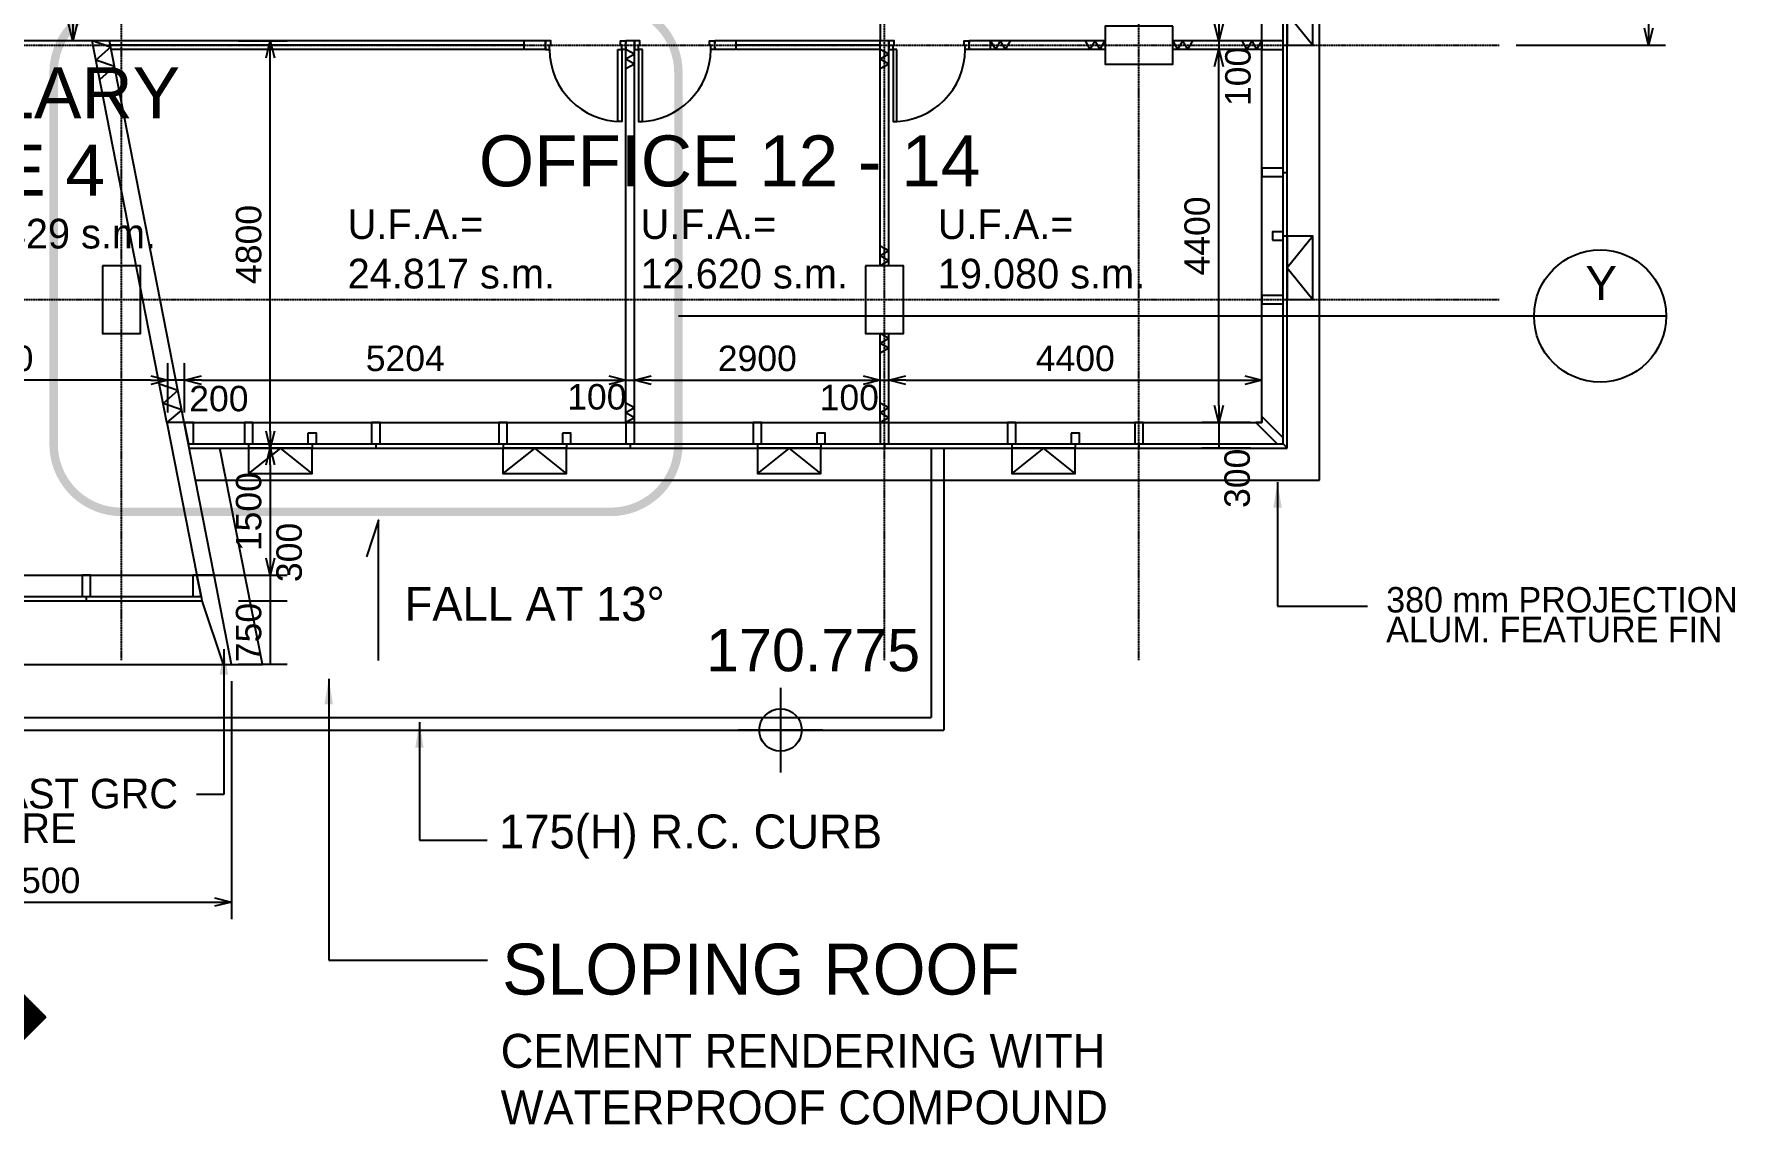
# Model space of a CAD drawing. Header units: millimetres. Extents: x 477 to 62893, y 268 to 55271.
# Drawn here: x 40738 to 60800, y 268 to 13271 of the extents above; entities that cross this region are included whole.
import ezdxf
from ezdxf.enums import TextEntityAlignment as Align

# ---------------------------------------------------------------- set-up
doc = ezdxf.new("R2010")
doc.units = ezdxf.units.MM
doc.linetypes.add('DASHDOT', pattern=[1, 0.5, -0.25, 0, -0.25])
doc.layers.get('0').update_dxf_attribs({"color": 8})
doc.layers.get('Defpoints').update_dxf_attribs({"color": 8})
for name, color, linetype in [('DLN020__', 8, 'DASHDOT'), ('DLN030', 8, 'Continuous'), ('DLN032__', 8, 'Continuous'), ('DLN040__', 8, 'Continuous'), ('DLN041_1', 8, 'Continuous'), ('DLN041__', 8, 'Continuous'), ('DLN052__', 8, 'Continuous'), ('DLN061__1', 8, 'Continuous'), ('DLN210__', 8, 'Continuous'), ('DLN220__', 8, 'Continuous'), ('DLN280__', 8, 'Continuous'), ('DLN314__', 8, 'Continuous'), ('DLN324__', 8, 'Continuous'), ('DLN325__', 8, 'Continuous'), ('LEVEL', 8, 'Continuous'), ('MARK', 8, 'Continuous')]:
    doc.layers.add(name, color=color, linetype=linetype)
doc.styles.add('ROMANS', font='swissl.ttf')
doc.styles.add('SWIS721LT450', font='swissl.ttf')
doc.styles.add('SWIS721LT750', font='swissl.ttf')
doc.dimstyles.new('INTDIM', dxfattribs={"dimscale": 200, "dimtxt": 2.25, "dimasz": 1.5, "dimexe": 1, "dimexo": 0, "dimgap": 1, "dimtad": 1, "dimdec": 0, "dimrnd": 1, "dimzin": 1, "dimdsep": 46, "dimtxsty": 'SWIS721LT450', "dimcen": 1, "dimclrd": 256, "dimclre": 256, "dimclrt": 256, "dimaunit": 1, "dimadec": 3, "dimazin": 0, "dimtfac": 1, "dimtdec": 0, "dimtix": 1, "dimtmove": 2, "dimatfit": 0, "dimfxl": 1, "dimtolj": 1, "dimtzin": 0, "dimarcsym": 0})

# ---------------------------------------------------------------- blocks, each defined once
blk = doc.blocks.new('*D419')
at = {"layer": 'Defpoints', "color": 0, "transparency": 16777216}
for p in [(42951, 6890), (42951, 6590), (43525, 6590)]:
    blk.add_point(p, dxfattribs=at)
at = {"layer": 'DLN030', "lineweight": -2, "transparency": 16777216}
for p, q in [((43151, 6890), (43725, 6890)), ((43525, 6890), (43525, 6590)), ((43151, 6590), (43725, 6590))]:
    blk.add_line(p, q, dxfattribs=at)
at = {"layer": 'DLN030', "transparency": 16777216, "insert": (43749, 7159), "char_height": 300, "attachment_point": 5, "rotation": 90, "style": 'SWIS721LT450'}
blk.add_mtext('\\A1;300', dxfattribs=at)
blk = doc.blocks.new('DIMARR')
for p, q in [((-1, 0.25), (0, 0)), ((-1, 0), (0, 0)), ((0, 0), (-1, -0.25))]:
    blk.add_line(p, q)
blk = doc.blocks.new('*D420')
at = {"layer": 'Defpoints', "color": 0, "transparency": 16777216}
for p in [(42951, 6590), (42951, 5840), (43525, 5840)]:
    blk.add_point(p, dxfattribs=at)
at = {"layer": 'DLN030', "lineweight": -2, "transparency": 16777216}
for p, q in [((43151, 6590), (43725, 6590)), ((43525, 6590), (43525, 5840)), ((43151, 5840), (43725, 5840))]:
    blk.add_line(p, q, dxfattribs=at)
at = {"layer": 'DLN030', "transparency": 16777216, "insert": (43271, 6215), "char_height": 300, "attachment_point": 5, "rotation": 90, "style": 'SWIS721LT450'}
blk.add_mtext('\\A1;750', dxfattribs=at)
blk = doc.blocks.new('*D450')
at = {"layer": 'Defpoints', "color": 0, "transparency": 16777216}
for p in [(55185, 16090), (54712, 13190), (55185, 13190)]:
    blk.add_point(p, dxfattribs=at)
at = {"layer": 'DLN030', "lineweight": -2, "transparency": 16777216}
for p, q in [((54985, 16090), (54512, 16090)), ((54712, 15890), (54712, 13390)), ((54985, 13190), (54512, 13190))]:
    blk.add_line(p, q, dxfattribs=at)
at = {"layer": 'DLN030', "lineweight": -2, "transparency": 16777216, "xscale": 200, "yscale": 200, "zscale": 200}
for p, rotation in [((54712, 16090), 90), ((54712, 13190), 270)]:
    blk.add_blockref('DIMARR', p, dxfattribs=dict(at, rotation=rotation))
at = {"layer": 'DLN030', "transparency": 16777216, "insert": (54458, 14640), "char_height": 300, "attachment_point": 5, "rotation": 90, "style": 'SWIS721LT450'}
blk.add_mtext('\\A1;2900', dxfattribs=at)
blk = doc.blocks.new('*D452')
at = {"layer": 'Defpoints', "color": 0, "transparency": 16777216}
for p in [(54712, 13090), (55185, 13190), (55185, 13090)]:
    blk.add_point(p, dxfattribs=at)
at = {"layer": 'DLN030', "lineweight": -2, "transparency": 16777216}
for p, q in [((54985, 13190), (54512, 13190)), ((54985, 13090), (54512, 13090)), ((54712, 13190), (54712, 13090))]:
    blk.add_line(p, q, dxfattribs=at)
at = {"layer": 'DLN030', "transparency": 16777216, "insert": (54939, 12771), "char_height": 300, "attachment_point": 5, "rotation": 90, "style": 'SWIS721LT450'}
blk.add_mtext('\\A1;100', dxfattribs=at)
blk = doc.blocks.new('*D453')
at = {"layer": 'Defpoints', "color": 0, "transparency": 16777216}
for p in [(54712, 13090), (55185, 13090), (55285, 8690)]:
    blk.add_point(p, dxfattribs=at)
at = {"layer": 'DLN030', "lineweight": -2, "transparency": 16777216}
for p, q in [((54985, 13090), (54512, 13090)), ((54712, 8890), (54712, 12890)), ((55085, 8690), (54512, 8690))]:
    blk.add_line(p, q, dxfattribs=at)
at = {"layer": 'DLN030', "lineweight": -2, "transparency": 16777216, "xscale": 200, "yscale": 200, "zscale": 200}
for p, rotation in [((54712, 13090), 90), ((54712, 8690), 270)]:
    blk.add_blockref('DIMARR', p, dxfattribs=dict(at, rotation=rotation))
at = {"layer": 'DLN030', "transparency": 16777216, "insert": (54458, 10890), "char_height": 300, "attachment_point": 5, "rotation": 90, "style": 'SWIS721LT450'}
blk.add_mtext('\\A1;4400', dxfattribs=at)
blk = doc.blocks.new('*D454')
at = {"layer": 'Defpoints', "color": 0, "transparency": 16777216}
for p in [(55285, 8690), (54712, 8390), (55285, 8390)]:
    blk.add_point(p, dxfattribs=at)
at = {"layer": 'DLN030', "lineweight": -2, "transparency": 16777216}
for p, q in [((55085, 8690), (54512, 8690)), ((54712, 8690), (54712, 8390)), ((55085, 8390), (54512, 8390))]:
    blk.add_line(p, q, dxfattribs=at)
at = {"layer": 'DLN030', "transparency": 16777216, "insert": (54930, 8033), "char_height": 300, "attachment_point": 5, "rotation": 90, "style": 'SWIS721LT450'}
blk.add_mtext('\\A1;300', dxfattribs=at)
blk = doc.blocks.new('*D459')
at = {"layer": 'Defpoints', "color": 0, "transparency": 16777216}
for p in [(47719, 9191), (47719, 8709), (42515, 8609)]:
    blk.add_point(p, dxfattribs=at)
at = {"layer": 'DLN030', "lineweight": -2, "transparency": 16777216}
for p, q in [((42515, 8809), (42515, 9391)), ((47719, 8909), (47719, 9391)), ((42715, 9191), (47519, 9191))]:
    blk.add_line(p, q, dxfattribs=at)
at = {"layer": 'DLN030', "lineweight": -2, "transparency": 16777216, "xscale": 200, "yscale": 200, "zscale": 200, "rotation": 180}
blk.add_blockref('DIMARR', (42515, 9191), dxfattribs=at)
at = {"layer": 'DLN030', "lineweight": -2, "transparency": 16777216, "xscale": 200, "yscale": 200, "zscale": 200}
blk.add_blockref('DIMARR', (47719, 9191), dxfattribs=at)
at = {"layer": 'DLN030', "transparency": 16777216, "insert": (45117, 9445), "char_height": 300, "attachment_point": 5, "style": 'SWIS721LT450'}
blk.add_mtext('\\A1;5204', dxfattribs=at)
blk = doc.blocks.new('*D470')
at = {"layer": 'Defpoints', "color": 0, "transparency": 16777216}
for p in [(50719, 9191), (47819, 8709), (50719, 8709)]:
    blk.add_point(p, dxfattribs=at)
at = {"layer": 'DLN030', "lineweight": -2, "transparency": 16777216}
for p, q in [((47819, 8909), (47819, 9391)), ((50719, 8909), (50719, 9391)), ((48019, 9191), (50519, 9191))]:
    blk.add_line(p, q, dxfattribs=at)
at = {"layer": 'DLN030', "lineweight": -2, "transparency": 16777216, "xscale": 200, "yscale": 200, "zscale": 200, "rotation": 180}
blk.add_blockref('DIMARR', (47819, 9191), dxfattribs=at)
at = {"layer": 'DLN030', "lineweight": -2, "transparency": 16777216, "xscale": 200, "yscale": 200, "zscale": 200}
blk.add_blockref('DIMARR', (50719, 9191), dxfattribs=at)
at = {"layer": 'DLN030', "transparency": 16777216, "insert": (49269, 9445), "char_height": 300, "attachment_point": 5, "style": 'SWIS721LT450'}
blk.add_mtext('\\A1;2900', dxfattribs=at)
blk = doc.blocks.new('*D471')
at = {"layer": 'Defpoints', "color": 0, "transparency": 16777216}
for p in [(55219, 9191), (50819, 8709), (55219, 8609)]:
    blk.add_point(p, dxfattribs=at)
at = {"layer": 'DLN030', "lineweight": -2, "transparency": 16777216}
for p, q in [((50819, 8909), (50819, 9391)), ((55219, 8809), (55219, 9391)), ((51019, 9191), (55019, 9191))]:
    blk.add_line(p, q, dxfattribs=at)
at = {"layer": 'DLN030', "lineweight": -2, "transparency": 16777216, "xscale": 200, "yscale": 200, "zscale": 200, "rotation": 180}
blk.add_blockref('DIMARR', (50819, 9191), dxfattribs=at)
at = {"layer": 'DLN030', "lineweight": -2, "transparency": 16777216, "xscale": 200, "yscale": 200, "zscale": 200}
blk.add_blockref('DIMARR', (55219, 9191), dxfattribs=at)
at = {"layer": 'DLN030', "transparency": 16777216, "insert": (53019, 9445), "char_height": 300, "attachment_point": 5, "style": 'SWIS721LT450'}
blk.add_mtext('\\A1;4400', dxfattribs=at)
blk = doc.blocks.new('*D472')
at = {"layer": 'Defpoints', "color": 0, "transparency": 16777216}
for p in [(47819, 9191), (47719, 8709), (47819, 8709)]:
    blk.add_point(p, dxfattribs=at)
at = {"layer": 'DLN030', "lineweight": -2, "transparency": 16777216}
for p, q in [((47719, 8909), (47719, 9391)), ((47819, 8909), (47819, 9391)), ((47719, 9191), (47819, 9191))]:
    blk.add_line(p, q, dxfattribs=at)
at = {"layer": 'DLN030', "transparency": 16777216, "insert": (47376, 8992), "char_height": 300, "attachment_point": 5, "style": 'SWIS721LT450'}
blk.add_mtext('\\A1;100', dxfattribs=at)
blk = doc.blocks.new('*D339')
at = {"layer": 'Defpoints', "color": 0, "transparency": 16777216}
for p in [(50819, 9191), (50719, 8709), (50819, 8709)]:
    blk.add_point(p, dxfattribs=at)
at = {"layer": 'DLN030', "lineweight": -2, "transparency": 16777216}
for p, q in [((50719, 8909), (50719, 9391)), ((50819, 8909), (50819, 9391)), ((50719, 9191), (50819, 9191))]:
    blk.add_line(p, q, dxfattribs=at)
at = {"layer": 'DLN030', "transparency": 16777216, "insert": (50354, 8984), "char_height": 300, "attachment_point": 5, "style": 'SWIS721LT450'}
blk.add_mtext('\\A1;100', dxfattribs=at)
blk = doc.blocks.new('*D360')
at = {"layer": 'Defpoints', "color": 0, "transparency": 16777216}
for p in [(42315, 9191), (42315, 8609), (42515, 8609)]:
    blk.add_point(p, dxfattribs=at)
at = {"layer": 'DLN030', "lineweight": -2, "transparency": 16777216}
for p, q in [((42315, 8809), (42315, 9391)), ((42515, 8809), (42515, 9391)), ((42515, 9191), (42315, 9191))]:
    blk.add_line(p, q, dxfattribs=at)
at = {"layer": 'DLN030', "transparency": 16777216, "insert": (42919, 8971), "char_height": 300, "attachment_point": 5, "style": 'SWIS721LT450'}
blk.add_mtext('\\A1;200', dxfattribs=at)
blk = doc.blocks.new('*D361')
at = {"layer": 'Defpoints', "color": 0, "transparency": 16777216}
for p in [(38215, 9191), (38215, 8809), (42315, 8609)]:
    blk.add_point(p, dxfattribs=at)
at = {"layer": 'DLN030', "lineweight": -2, "transparency": 16777216}
for p, q in [((38215, 9009), (38215, 9391)), ((42315, 8809), (42315, 9391)), ((42115, 9191), (38415, 9191))]:
    blk.add_line(p, q, dxfattribs=at)
at = {"layer": 'DLN030', "lineweight": -2, "transparency": 16777216, "xscale": 200, "yscale": 200, "zscale": 200, "rotation": 180}
blk.add_blockref('DIMARR', (38215, 9191), dxfattribs=at)
at = {"layer": 'DLN030', "lineweight": -2, "transparency": 16777216, "xscale": 200, "yscale": 200, "zscale": 200}
blk.add_blockref('DIMARR', (42315, 9191), dxfattribs=at)
at = {"layer": 'DLN030', "transparency": 16777216, "insert": (40265, 9445), "char_height": 300, "attachment_point": 5, "style": 'SWIS721LT450'}
blk.add_mtext('\\A1;4100', dxfattribs=at)
blk = doc.blocks.new('*D375')
at = {"layer": 'Defpoints', "color": 0, "transparency": 16777216}
for p in [(42951, 13190), (43525, 13190), (42951, 8390)]:
    blk.add_point(p, dxfattribs=at)
at = {"layer": 'DLN030', "lineweight": -2, "transparency": 16777216}
for p, q in [((43151, 13190), (43725, 13190)), ((43525, 8590), (43525, 12990)), ((43151, 8390), (43725, 8390))]:
    blk.add_line(p, q, dxfattribs=at)
at = {"layer": 'DLN030', "lineweight": -2, "transparency": 16777216, "xscale": 200, "yscale": 200, "zscale": 200}
for p, rotation in [((43525, 13190), 90), ((43525, 8390), 270)]:
    blk.add_blockref('DIMARR', p, dxfattribs=dict(at, rotation=rotation))
at = {"layer": 'DLN030', "transparency": 16777216, "insert": (43271, 10790), "char_height": 300, "attachment_point": 5, "rotation": 90, "style": 'SWIS721LT450'}
blk.add_mtext('\\A1;4800', dxfattribs=at)
blk = doc.blocks.new('ELEX')
at = {"layer": 'DLN032__'}
for p, q in [((0, 0.5), (0, -0.5)), ((0.5, 0), (-0.5, 0))]:
    blk.add_line(p, q, dxfattribs=at)
blk.add_circle((0, 0), 0.25, dxfattribs=at)
at = {"layer": 'DLN032__', "style": 'ROMANS'}
blk.add_attdef('ELEX', (0.257, 0.354), '', height=0.5, dxfattribs=at)
blk = doc.blocks.new('*X37')
for p, q in [((66064, 54925), (66066, 54925)), ((65914, 54775), (66066, 54775)), ((65927, 54788), (66066, 54788)), ((65939, 54800), (66066, 54800)), ((65952, 54812), (66066, 54812)), ((65964, 54825), (66066, 54825)), ((65977, 54838), (66066, 54838)), ((65989, 54850), (66066, 54850)), ((66002, 54862), (66066, 54862)), ((66014, 54875), (66066, 54875)), ((66027, 54888), (66066, 54888)), ((66039, 54900), (66066, 54900)), ((66052, 54912), (66066, 54912)), ((65764, 54625), (66066, 54625)), ((65777, 54638), (66066, 54638)), ((65789, 54650), (66066, 54650)), ((65802, 54662), (66066, 54662)), ((65814, 54675), (66066, 54675)), ((65827, 54688), (66066, 54688)), ((65839, 54700), (66066, 54700)), ((65852, 54712), (66066, 54712)), ((65864, 54725), (66066, 54725)), ((65877, 54738), (66066, 54738)), ((65889, 54750), (66066, 54750)), ((65902, 54762), (66066, 54762)), ((65614, 54475), (65628, 54475)), ((65627, 54488), (65646, 54488)), ((65639, 54500), (65665, 54500)), ((65652, 54512), (65686, 54512)), ((65664, 54525), (65708, 54525)), ((65677, 54538), (65732, 54538)), ((65689, 54550), (65758, 54550)), ((65702, 54562), (65788, 54562)), ((65714, 54575), (65821, 54575)), ((65727, 54588), (65861, 54588)), ((65739, 54600), (65912, 54600)), ((65752, 54612), (65993, 54612)), ((65464, 54325), (65473, 54325)), ((65477, 54338), (65483, 54338)), ((65489, 54350), (65493, 54350)), ((65502, 54362), (65504, 54362)), ((65514, 54375), (65515, 54375)), ((65527, 54388), (65527, 54388)), ((65552, 54412), (65552, 54412)), ((65564, 54425), (65566, 54425)), ((65577, 54438), (65580, 54438)), ((65589, 54450), (65595, 54450)), ((65602, 54462), (65611, 54462)), ((65314, 54175), (65382, 54175)), ((65327, 54188), (65388, 54188)), ((65339, 54200), (65394, 54200)), ((65352, 54212), (65401, 54212)), ((65364, 54225), (65407, 54225)), ((65377, 54238), (65414, 54238)), ((65389, 54250), (65422, 54250)), ((65402, 54262), (65429, 54262)), ((65414, 54275), (65437, 54275)), ((65427, 54288), (65445, 54288)), ((65439, 54300), (65454, 54300)), ((65452, 54312), (65463, 54312)), ((65164, 54025), (65333, 54025)), ((65177, 54038), (65336, 54038)), ((65189, 54050), (65339, 54050)), ((65202, 54062), (65342, 54062)), ((65214, 54075), (65346, 54075)), ((65227, 54088), (65349, 54088)), ((65239, 54100), (65353, 54100)), ((65252, 54112), (65357, 54112)), ((65264, 54125), (65362, 54125)), ((65277, 54138), (65367, 54138)), ((65289, 54150), (65372, 54150)), ((65302, 54162), (65377, 54162)), ((65014, 53875), (65316, 53875)), ((65027, 53888), (65316, 53888)), ((65039, 53900), (65317, 53900)), ((65052, 53912), (65317, 53912)), ((65064, 53925), (65318, 53925)), ((65077, 53938), (65319, 53938)), ((65089, 53950), (65321, 53950)), ((65102, 53962), (65322, 53962)), ((65114, 53975), (65324, 53975)), ((65127, 53988), (65326, 53988)), ((65139, 54000), (65328, 54000)), ((65152, 54012), (65330, 54012)), ((65009, 53862), (65316, 53862)), ((65021, 53850), (65316, 53850)), ((65034, 53838), (65316, 53838)), ((65046, 53825), (65317, 53825)), ((65059, 53812), (65318, 53812)), ((65071, 53800), (65319, 53800)), ((65084, 53788), (65320, 53788)), ((65096, 53775), (65321, 53775)), ((65109, 53762), (65323, 53762)), ((65121, 53750), (65325, 53750)), ((65134, 53738), (65327, 53738)), ((65146, 53725), (65329, 53725)), ((65159, 53712), (65332, 53712)), ((65171, 53700), (65334, 53700)), ((65184, 53688), (65337, 53688)), ((65196, 53675), (65341, 53675)), ((65209, 53662), (65344, 53662)), ((65221, 53650), (65348, 53650)), ((65234, 53638), (65352, 53638)), ((65246, 53625), (65356, 53625)), ((65259, 53612), (65360, 53612)), ((65271, 53600), (65365, 53600)), ((65284, 53588), (65369, 53588)), ((65296, 53575), (65375, 53575)), ((65309, 53562), (65380, 53562)), ((65321, 53550), (65386, 53550)), ((65334, 53538), (65392, 53538)), ((65346, 53525), (65398, 53525)), ((65359, 53512), (65404, 53512)), ((65371, 53500), (65411, 53500)), ((65384, 53488), (65418, 53488)), ((65396, 53475), (65426, 53475)), ((65409, 53462), (65434, 53462)), ((65421, 53450), (65442, 53450)), ((65434, 53438), (65450, 53438)), ((65446, 53425), (65459, 53425)), ((65459, 53412), (65469, 53412)), ((65471, 53400), (65478, 53400)), ((65484, 53388), (65488, 53388)), ((65496, 53375), (65499, 53375)), ((65509, 53362), (65510, 53362)), ((65521, 53350), (65522, 53350)), ((65546, 53325), (65546, 53325)), ((65559, 53312), (65560, 53312)), ((65571, 53300), (65574, 53300)), ((65584, 53288), (65589, 53288)), ((65596, 53275), (65604, 53275)), ((65609, 53262), (65621, 53262)), ((65621, 53250), (65638, 53250)), ((65634, 53238), (65657, 53238)), ((65646, 53225), (65677, 53225)), ((65659, 53212), (65698, 53212)), ((65671, 53200), (65721, 53200)), ((65684, 53188), (65746, 53188)), ((65696, 53175), (65774, 53175)), ((65709, 53162), (65806, 53162)), ((65721, 53150), (65843, 53150)), ((65734, 53138), (65888, 53138)), ((65746, 53125), (65950, 53125)), ((65759, 53112), (66066, 53112)), ((65771, 53100), (66066, 53100)), ((65784, 53088), (66066, 53088)), ((65796, 53075), (66066, 53075)), ((65809, 53062), (66066, 53062)), ((65821, 53050), (66066, 53050)), ((65834, 53038), (66066, 53038)), ((65846, 53025), (66066, 53025)), ((65859, 53012), (66066, 53012)), ((65871, 53000), (66066, 53000)), ((65884, 52988), (66066, 52988)), ((65896, 52975), (66066, 52975)), ((65909, 52962), (66066, 52962)), ((65921, 52950), (66066, 52950)), ((65934, 52938), (66066, 52938)), ((65946, 52925), (66066, 52925)), ((65959, 52912), (66066, 52912)), ((65971, 52900), (66066, 52900)), ((65984, 52888), (66066, 52888)), ((65996, 52875), (66066, 52875)), ((66009, 52862), (66066, 52862)), ((66021, 52850), (66066, 52850)), ((66034, 52838), (66066, 52838)), ((66046, 52825), (66066, 52825)), ((66059, 52812), (66066, 52812))]:
    blk.add_line(p, q)
blk = doc.blocks.new('SECDR')
at = {"layer": 'MARK'}
for p, q in [((0, 0), (0, -1)), ((1.414, -2), (0, -0.586)), ((1, -2), (-1, -2)), ((1.414, -2), (0, -3.414)), ((0, -3), (0, -3.414))]:
    blk.add_line(p, q, dxfattribs=at)
for start, end in [(90, 270), (270, 90)]:
    blk.add_arc((0, -2), 1, start, end, dxfattribs=at)
at = {"layer": 'MARK', "xscale": 0.001333333333604969, "yscale": 0.001333333333604969, "zscale": 0.001333333333604969, "rotation": 180}
blk.add_blockref('*X37', (88.088, 69.821), dxfattribs=at)
at = {"layer": 'MARK', "style": 'ROMANS'}
for tag, height, p in [('SECDR1', 0.8, (0, -1.5)), ('SECDR2', 0.267, (0, -2.5))]:
    blk.add_attdef(tag, text='', height=height, dxfattribs=at).set_placement(p, align=Align.MIDDLE)
blk = doc.blocks.new('*D335')
at = {"layer": 'Defpoints', "color": 0, "transparency": 16777216}
for p in [(41769, 14540), (41196, 13190), (41769, 13190)]:
    blk.add_point(p, dxfattribs=at)
at = {"layer": 'DLN030', "lineweight": -2, "transparency": 16777216}
for p, q in [((41569, 14540), (40996, 14540)), ((41196, 14340), (41196, 13390)), ((41569, 13190), (40996, 13190))]:
    blk.add_line(p, q, dxfattribs=at)
at = {"layer": 'DLN030', "lineweight": -2, "transparency": 16777216, "xscale": 200, "yscale": 200, "zscale": 200}
for p, rotation in [((41196, 14540), 90), ((41196, 13190), 270)]:
    blk.add_blockref('DIMARR', p, dxfattribs=dict(at, rotation=rotation))
at = {"layer": 'DLN030', "transparency": 16777216, "insert": (40942, 13865), "char_height": 300, "attachment_point": 5, "rotation": 90, "style": 'SWIS721LT450'}
blk.add_mtext('\\A1;1350', dxfattribs=at)
blk = doc.blocks.new('U')
at = {"layer": 'DLN280__'}
for points in [[(-338864, -442790), (-339664, -442790), (-339664, -443240), (-338864, -443240)], [(-351489, -445615), (-351489, -446415), (-351039, -446415), (-351039, -445615)], [(-342489, -445615), (-342489, -446415), (-342039, -446415), (-342039, -445615)]]:
    blk.add_lwpolyline(points, close=True, dxfattribs=at)
blk = doc.blocks.new('*D322')
at = {"layer": 'Defpoints', "color": 0, "transparency": 16777216}
for p in [(42951, 8390), (42951, 6890), (43525, 6890)]:
    blk.add_point(p, dxfattribs=at)
at = {"layer": 'DLN030', "lineweight": -2, "transparency": 16777216}
for p, q in [((43151, 8390), (43725, 8390)), ((43525, 8190), (43525, 7090)), ((43151, 6890), (43725, 6890))]:
    blk.add_line(p, q, dxfattribs=at)
at = {"layer": 'DLN030', "lineweight": -2, "transparency": 16777216, "xscale": 200, "yscale": 200, "zscale": 200}
for p, rotation in [((43525, 8390), 90), ((43525, 6890), 270)]:
    blk.add_blockref('DIMARR', p, dxfattribs=dict(at, rotation=rotation))
at = {"layer": 'DLN030', "transparency": 16777216, "insert": (43271, 7640), "char_height": 300, "attachment_point": 5, "rotation": 90, "style": 'SWIS721LT450'}
blk.add_mtext('\\A1;1500', dxfattribs=at)
blk = doc.blocks.new('A$C75032E79')
at = {"layer": 'DLN314__', "ltscale": 0.05}
blk.add_lwpolyline([(-750, 0), (0, 0), (0, 300), (-750, 300)], close=True, dxfattribs=at)
blk.add_lwpolyline([(-750, 300), (-375, 0), (0, 300)], dxfattribs=at)
blk = doc.blocks.new('MAGENTA')
at = {"layer": 'DLN314__'}
blk.add_line((-212508, -468222), (-212508, -468172), dxfattribs=at)
blk.add_lwpolyline([(-212458, -468472), (-212458, -468222), (-212558, -468222), (-212558, -468472)], close=True, dxfattribs=at)
blk = doc.blocks.new('MAGENTA-3')
at = {"layer": 'DLN314__'}
blk.add_line((-214208, -468222), (-214258, -468172), dxfattribs=at)
blk.add_lwpolyline([(-213958, -468543), (-213958, -468472), (-213887, -468472), (-214137, -468222), (-214208, -468222), (-214208, -468293)], close=True, dxfattribs=at)
blk = doc.blocks.new('MAGETA-2')
at = {"layer": 'DLN314__'}
blk.add_line((-211908, -468637), (-211908, -468587), dxfattribs=at)
blk.add_lwpolyline([(-211858, -468762), (-211858, -468637), (-211958, -468637), (-211958, -468762)], close=True, dxfattribs=at)
blk = doc.blocks.new('w')
at = {"layer": 'DLN061__1'}
for p, q in [((-380707, -515975), (-380854, -515719)), ((-380707, -515975), (-380559, -515719)), ((-380411, -515975), (-380559, -515719)), ((-380411, -515975), (-380263, -515719))]:
    blk.add_line(p, q, dxfattribs=at)
blk = doc.blocks.new('*D270')
at = {"layer": 'Defpoints', "color": 0, "transparency": 16777216}
for p in [(58069, 18540), (58019, 13140), (59781, 13140)]:
    blk.add_point(p, dxfattribs=at)
at = {"layer": 'DLN030', "lineweight": -2, "transparency": 16777216}
for p, q in [((58269, 18540), (59981, 18540)), ((59781, 18340), (59781, 13340)), ((58219, 13140), (59981, 13140))]:
    blk.add_line(p, q, dxfattribs=at)
at = {"layer": 'DLN030', "lineweight": -2, "transparency": 16777216, "xscale": 200, "yscale": 200, "zscale": 200}
for p, rotation in [((59781, 18540), 90), ((59781, 13140), 270)]:
    blk.add_blockref('DIMARR', p, dxfattribs=dict(at, rotation=rotation))
at = {"layer": 'DLN030', "transparency": 16777216, "insert": (59527, 15840), "char_height": 300, "attachment_point": 5, "rotation": 90, "style": 'SWIS721LT450'}
blk.add_mtext('\\A1;5400', dxfattribs=at)
blk = doc.blocks.new('*D273')
at = {"layer": 'Defpoints', "color": 0, "transparency": 16777216}
for p in [(38569, 5840), (43069, 5840), (43069, 3037)]:
    blk.add_point(p, dxfattribs=at)
at = {"layer": 'DLN030', "lineweight": -2, "transparency": 16777216}
for p, q in [((38569, 5640), (38569, 2837)), ((43069, 5640), (43069, 2837)), ((38769, 3037), (42869, 3037))]:
    blk.add_line(p, q, dxfattribs=at)
at = {"layer": 'DLN030', "lineweight": -2, "transparency": 16777216, "xscale": 200, "yscale": 200, "zscale": 200, "rotation": 180}
blk.add_blockref('DIMARR', (38569, 3037), dxfattribs=at)
at = {"layer": 'DLN030', "lineweight": -2, "transparency": 16777216, "xscale": 200, "yscale": 200, "zscale": 200}
blk.add_blockref('DIMARR', (43069, 3037), dxfattribs=at)
at = {"layer": 'DLN030', "transparency": 16777216, "insert": (40819, 3291), "char_height": 300, "attachment_point": 5, "style": 'SWIS721LT450'}
blk.add_mtext('\\A1;4500', dxfattribs=at)

msp = doc.modelspace()

# ---------------------------------------------------------------- linework, layer by layer
at = {"layer": 'DLN020__'}
for p, q in [((41769.4, 5889.6), (41769.4, 51172.8)), ((50769.4, 5889.6), (50769.4, 51172.8)), ((53769.4, 5889.6), (53769.4, 51172.8)), ((14340.2, 13139.6), (58019.4, 13139.6)), ((14340.2, 10139.6), (58019.4, 10139.6))]:
    msp.add_line(p, q, dxfattribs=at)
at = {"layer": 'DLN040__'}
msp.add_lwpolyline([(44799.6, 5885), (44799.6, 7541.5), (44658.2, 7105.4)], dxfattribs=at)
at = {"layer": 'DLN041_1', "ltscale": 0.5}
msp.add_line((59988.4, 9946), (48338.5, 9946), dxfattribs=at)
at = {"layer": 'DLN041_1', "ltscale": 0.1, "const_width": 100}
msp.add_lwpolyline([(41769.4, 7637), (47538.5, 7637, 0.4142136), (48338.5, 8437), (48338.5, 12817.5, 0.4142136), (47538.5, 13617.5), (41769.4, 13617.5, 0.4142136), (40969.4, 12817.5), (40969.4, 8437, 0.4142136)], format="xyb", close=True, dxfattribs=at)
at = {"layer": 'DLN041_1', "ltscale": 0.5}
msp.add_circle((59209, 9946), 779.4, dxfattribs=at)
at = {"layer": 'DLN210__'}
for p, q in [((43431.9, 5840.2), (42931.9, 8390.4)), ((51319.4, 8389.6), (51319.4, 5214.6)), ((51469.4, 8389.6), (51469.4, 5064.6)), ((42863.5, 6889.6), (43226.1, 6889.6)), ((38669.4, 5839.6), (42969.4, 5839.6)), ((43069.4, 5839.6), (43432, 5839.6)), ((37669.4, 5064.6), (51469.4, 5064.6)), ((37876.3, 5214.6), (51319.4, 5214.6))]:
    msp.add_line(p, q, dxfattribs=at)
msp.add_lwpolyline([(42863.5, 6889.6), (42659.7, 6889.6), (42708.7, 6639.6), (42718.5, 6589.6), (42969.4, 5839.6), (43069.4, 5839.6)], close=True, dxfattribs=at)
at = {"layer": 'DLN220__', "ltscale": 0.05}
for p, q in [((50719.4, 16089.6), (50719.4, 13189.6)), ((41424.4, 13189.6), (37332, 13189.6))]:
    msp.add_line(p, q, dxfattribs=at)
at = {"layer": 'DLN220__'}
for p, q in [((41628.2, 13189.6), (41424.4, 13189.6)), ((42306.8, 8689.6), (41424.4, 13189.6)), ((42510.6, 8689.6), (41628.2, 13189.6)), ((46769.4, 13189.6), (46519.4, 13189.6)), ((46519.4, 13089.6), (46519.4, 13189.6)), ((46769.4, 13089.6), (46519.4, 13089.6)), ((46769.4, 13089.6), (46769.4, 13189.6)), ((47819.4, 13189.6), (47719.4, 13189.6)), ((47719.4, 8689.6), (47719.4, 13189.6)), ((47819.4, 8689.6), (47819.4, 13189.6)), ((49019.4, 13189.6), (48769.4, 13189.6)), ((48769.4, 13089.6), (48769.4, 13189.6)), ((49019.4, 13089.6), (48769.4, 13089.6)), ((49019.4, 13089.6), (49019.4, 13189.6)), ((50819.4, 13189.6), (50719.4, 13189.6)), ((50719.4, 10539.6), (50719.4, 13189.6)), ((50819.4, 10539.6), (50819.4, 13189.6)), ((53369.4, 13189.6), (51769.4, 13189.6)), ((51769.4, 13089.6), (51769.4, 13189.6)), ((53369.4, 13089.6), (51769.4, 13089.6)), ((52019.4, 13089.6), (52019.4, 13189.6)), ((55219.4, 13189.6), (54169.4, 13189.6)), ((55219.4, 13089.6), (54169.4, 13089.6)), ((50719.4, 8689.6), (50719.4, 9739.6)), ((50819.4, 8689.6), (50819.4, 9739.6))]:
    msp.add_line(p, q, dxfattribs=at)
at = {"layer": 'DLN280__'}
msp.add_lwpolyline([(42510.6, 8689.6), (42306.8, 8689.6), (42659.7, 6889.6), (42659.7, 6889.6), (42863.5, 6889.6)], close=True, dxfattribs=at)
at = {"layer": 'DLN314__'}
for p, q in [((55219.4, 8689.6), (55219.4, 19433.8)), ((55469.4, 8439.6), (55469.4, 19355.3)), ((55519.4, 8389.6), (55519.4, 19339.6)), ((55899.4, 8009.6), (55899.4, 19220.4)), ((42510.6, 8689.6), (55219.4, 8689.6)), ((42559.6, 8439.6), (55469.4, 8439.6)), ((42559.6, 8439.6), (42559.6, 8439.6)), ((42569.4, 8389.6), (55519.4, 8389.6)), ((42643.9, 8009.6), (55899.4, 8009.6)), ((38567.3, 6889.6), (42659.7, 6889.6)), ((38616.4, 6639.6), (42708.7, 6639.6)), ((38626.2, 6589.6), (42718.5, 6589.6)), ((38626.2, 6589.6), (42718.5, 6589.6))]:
    msp.add_line(p, q, dxfattribs=at)
for points in [[(42510.6, 8689.6), (42559.6, 8439.6), (42619.4, 8439.6), (42619.4, 8689.6)], [(42609.7, 6889.6), (42609.7, 6639.6), (42708.7, 6639.6), (42659.7, 6889.6)]]:
    msp.add_lwpolyline(points, close=True, dxfattribs=at)
at = {"layer": 'DLN324__'}
for p, q in [((46519.4, 13189.6), (41628.1, 13189.6)), ((46519.4, 13139.6), (41637.9, 13139.6)), ((46519.4, 13089.6), (41647.7, 13089.6)), ((50719.4, 13189.6), (49019.4, 13189.6)), ((50719.4, 13139.6), (49019.4, 13139.6)), ((50719.4, 13089.6), (49019.4, 13089.6))]:
    msp.add_line(p, q, dxfattribs=at)
at = {"layer": 'DLN325__'}
for points in [[(46781.4, 13114.6), (46769.4, 13114.6), (46769.4, 13089.6), (46819.4, 13089.6), (46819.4, 13139.6), (46831.9, 13139.6), (46831.9, 13189.6), (46769.4, 13189.6), (46769.4, 13164.6), (46781.4, 13164.6)], [(47707.4, 13114.6), (47719.4, 13114.6), (47719.4, 13089.6), (47669.4, 13089.6), (47669.4, 13139.6), (47656.9, 13139.6), (47656.9, 13189.6), (47719.4, 13189.6), (47719.4, 13164.6), (47707.4, 13164.6)], [(47831.4, 13114.6), (47819.4, 13114.6), (47819.4, 13089.6), (47869.4, 13089.6), (47869.4, 13139.6), (47881.9, 13139.6), (47881.9, 13189.6), (47819.4, 13189.6), (47819.4, 13164.6), (47831.4, 13164.6)], [(48757.4, 13114.6), (48769.4, 13114.6), (48769.4, 13089.6), (48719.4, 13089.6), (48719.4, 13139.6), (48706.9, 13139.6), (48706.9, 13189.6), (48769.4, 13189.6), (48769.4, 13164.6), (48757.4, 13164.6)], [(50831.4, 13114.6), (50819.4, 13114.6), (50819.4, 13089.6), (50869.4, 13089.6), (50869.4, 13139.6), (50881.9, 13139.6), (50881.9, 13189.6), (50819.4, 13189.6), (50819.4, 13164.6), (50831.4, 13164.6)], [(51757.4, 13114.6), (51769.4, 13114.6), (51769.4, 13089.6), (51719.4, 13089.6), (51719.4, 13139.6), (51706.9, 13139.6), (51706.9, 13189.6), (51769.4, 13189.6), (51769.4, 13164.6), (51757.4, 13164.6)]]:
    msp.add_lwpolyline(points, dxfattribs=at)
for points in [[(47624.4, 13089.6), (47669.4, 13089.6), (47669.4, 12239.6), (47624.4, 12239.6)], [(47914.4, 13089.6), (47869.4, 13089.6), (47869.4, 12239.6), (47914.4, 12239.6)], [(50914.4, 13089.6), (50869.4, 13089.6), (50869.4, 12239.6), (50914.4, 12239.6)]]:
    msp.add_lwpolyline(points, close=True, dxfattribs=at)
for centre, start, end in [((47669.4, 13089.6), 180, 269.99995), ((47869.4, 13089.6), 270.00005, 0), ((50869.4, 13089.6), 270.00005, 0)]:
    msp.add_arc(centre, 850, start, end, dxfattribs=at)

# ---------------------------------------------------------------- block references
at = {"layer": 'DLN032__'}
ref = msp.add_blockref('ELEX', (49542.8, 5064.6), dxfattribs=dict(at, xscale=1000, yscale=1000, zscale=1000))
ref.add_attrib('ELEX', '170.775', (48664.8, 5758.4), dxfattribs={"layer": 'LEVEL', "height": 500, "style": 'ROMANS'})
at = {"layer": 'DLN052__', "ltscale": 0.05, "xscale": 1000, "yscale": 1000, "zscale": 1000}
msp.add_blockref('SECDR', (39465.3, 3681.9), dxfattribs=at).add_auto_attribs({'SECDR1': 'A', 'SECDR2': '-'})
at = {"layer": 'DLN061__1'}
for p, xscale, yscale, zscale, rotation in [((-411118.9, 227186.5), 0.7812499999999999, 0.7812499999999999, 0.7812499999999999, 101.0946761566679), ((-153733.5, 161630), 0.390625, 0.390625, 0.390625, 90), ((-150733.5, 161630), 0.390625, 0.390625, 0.390625, 90), ((-150733.5, -138000.7), -0.390625, 0.390625, 0.390625, 90), ((-150733.5, 158280), 0.390625, 0.390625, 0.390625, 90), ((-410325.3, 223139.8), 0.7812499999999999, 0.7812499999999999, 0.7812499999999999, 101.0946761566679), ((-153733.5, 157460.9), 0.390625, 0.390625, 0.390625, 90), ((-150733.5, 157460.9), 0.390625, 0.390625, 0.390625, 90)]:
    msp.add_blockref('w', p, dxfattribs=dict(at, xscale=xscale, yscale=yscale, zscale=zscale, rotation=rotation))
at = {"layer": 'DLN061__1', "xscale": 0.390625, "yscale": 0.390625, "zscale": 0.390625}
for p in [(200793.9, 214642.6), (201909.7, 214642.6), (202943.9, 214642.6), (203759.7, 214642.6)]:
    msp.add_blockref('w', p, dxfattribs=at)
at = {"layer": 'DLN280__'}
msp.add_blockref('U', (393033.8, 456154.6), dxfattribs=at)
at = {"layer": 'DLN314__', "ltscale": 0.05}
for p, rotation in [((55519.4, 13139.6), 270), ((55519.4, 10139.6), 270), ((43269.4, 8389.6), 180), ((46269.4, 8389.6), 180), ((49269.4, 8389.6), 180), ((52269.4, 8389.6), 180)]:
    msp.add_blockref('A$C75032E79', p, dxfattribs=dict(at, rotation=rotation))
at = {"layer": 'DLN314__'}
for name, p, rotation in [('MAGENTA', (523691.4, -199367.9), 270), ('MAGENTA', (523691.4, -200867.9), 270), ('MAGETA-2', (524106.2, -201018.1), 270), ('MAGENTA', (523691.4, -202367.9), 270), ('MAGENTA', (-169238.1, -459782.3), 180), ('MAGENTA', (-167738.1, -459782.3), 180), ('MAGENTA', (-166238.1, -459782.3), 180), ('MAGENTA', (-164738.1, -459782.3), 180), ('MAGENTA', (-163238.1, -459782.3), 180), ('MAGENTA', (-161738.1, -459782.3), 180), ('MAGENTA', (-160238.1, -459782.3), 180), ('MAGENTA', (-158738.1, -459782.3), 180), ('MAGENTA-3', (-158738.1, -459782.3), 179.9999999517751), ('MAGETA-2', (-167888.4, -460197.2), 180), ('MAGETA-2', (-164888.4, -460197.2), 180), ('MAGETA-2', (-161888.4, -460197.2), 180), ('MAGETA-2', (-158888.4, -460197.2), 180), ('MAGENTA', (-171153.1, -461582.3), 180)]:
    msp.add_blockref(name, p, dxfattribs=dict(at, rotation=rotation))

# ---------------------------------------------------------------- texts
at = {"layer": 'DLN040__', "insert": (45108.6, 6347.2), "char_height": 400, "width": 7599.697, "attachment_point": 7, "style": 'SWIS721LT750'}
msp.add_mtext('{\\fUnivers|b0|i0|c0|p34;FALL AT 13%%D}', dxfattribs=at)
at = {"layer": 'DLN040__', "attachment_point": 7, "line_spacing_factor": 0.7, "style": 'SWIS721LT750'}
for s, insert, char_height, width in [('{\\fUnivers|b0|i0|c0|p34;380 mm PROJECTION ALUM. FEATURE FIN}', (56686.3, 6096.8), 300, 4867.131), ('{\\fUnivers|b0|i0|c0|p34;PRECAST GRC FEATURE}', (39056.2, 3727.4), 350, 4317.27)]:
    msp.add_mtext(s, dxfattribs=dict(at, insert=insert, char_height=char_height, width=width))
at = {"layer": 'DLN041_1', "style": 'SWIS721LT750'}
for s, p in [('ANCILLARY', (37803.8, 12278.2)), ('OFFICE 12 - 14', (45984.9, 11475.5)), ('OFFICE 4', (37803.8, 11365.2))]:
    msp.add_text(s, height=600, dxfattribs=at).set_placement(p)
at = {"layer": 'DLN041_1', "char_height": 350, "attachment_point": 7, "style": 'SWIS721LT750'}
for s, insert, width in [('{\\fUnivers|b0|i0|c0|p34;U.F.A.= 25.429 s.m.}', (38002.1, 10737.9), 7280.208), ('{\\fUnivers|b0|i0|c0|p34;U.F.A.= \\P24.817 s.m.}', (44437.4, 10266.4), 3069.175), ('{\\fUnivers|b0|i0|c0|p34;U.F.A.= \\P12.620 s.m.}', (47892.2, 10266.4), 3069.175), ('{\\fUnivers|b0|i0|c0|p34;U.F.A.= \\P19.080 s.m.}', (51397.8, 10266.4), 3069.175)]:
    msp.add_mtext(s, dxfattribs=dict(at, insert=insert, width=width))
at = {"layer": 'DLN041_1', "ltscale": 0.5, "insert": (59035.5, 10135.9), "char_height": 400, "width": 8701, "attachment_point": 7, "style": 'SWIS721LT750'}
msp.add_mtext('Y', dxfattribs=at)
at = {"layer": 'DLN041__', "attachment_point": 7, "style": 'SWIS721LT750'}
for s, insert, char_height, width in [('{\\fUnivers|b0|i0|c0|p34;175(H) R.C. CURB}', (46223.3, 3548.8), 400, 7599.697), ('{\\fUnivers|b0|i0|c0|p34;SLOPING ROOF}', (46259.4, 1938.4), 600, 9719.276), ('{\\fUnivers|b0|i0|c0|p34;CEMENT RENDERING WITH WATERPROOF COMPOUND}', (46242.2, 410.5), 400, 7599.697)]:
    msp.add_mtext(s, dxfattribs=dict(at, insert=insert, char_height=char_height, width=width))

# ---------------------------------------------------------------- dimensions: what is measured, and where the dimension line sits
at = {"layer": 'DLN030'}
for base, p1, p2, angle, picture, middle in [((59781, 13139.6), (58069.4, 18539.6), (58019.4, 13139.6), 90, '*D270', (59526.8, 15839.6)), ((54712, 13189.6), (55185.3, 16089.6), (55185.3, 13189.6), 90, '*D450', (54457.8, 14639.6)), ((41196.1, 13189.6), (41769.4, 14539.6), (41769.4, 13189.6), 90, '*D335', (40941.9, 13864.6)), ((43524.8, 13189.6), (42951.5, 8389.6), (42951.5, 13189.6), 90, '*D375', (43270.6, 10789.6)), ((54712, 13089.6), (55285.3, 8689.6), (55185.3, 13089.6), 270, '*D453', (54457.8, 10889.6)), ((43524.8, 6889.6), (42951.5, 8389.6), (42951.5, 6889.6), 90, '*D322', (43270.6, 7639.6)), ((43524.8, 5839.6), (42951.5, 6589.6), (42951.5, 5839.6), 90, '*D420', (43270.6, 6214.6))]:
    dim = msp.add_linear_dim(base=base, p1=p1, p2=p2, angle=angle, dimstyle='INTDIM', override={"dimscale": 1, "dimtxt": 300, "dimasz": 200, "dimexe": 200, "dimexo": 200, "dimgap": 100, "dimrnd": 0, "dimzin": 0, "dimblk": 'DIMARR', "dimcen": 200, "dimclrt": 256}, dxfattribs=at)
    dim.commit()
    dim.dimension.update_dxf_attribs({"geometry": picture, "text_midpoint": middle})
for base, p1, p2, picture, middle in [((54712, 13089.6), (55185.3, 13189.6), (55185.3, 13089.6), '*D452', (54938.8, 12771.2)), ((54712, 8389.6), (55285.3, 8689.6), (55285.3, 8389.6), '*D454', (54929.7, 8032.6)), ((43524.8, 6590.2), (42951.5, 6890.2), (42951.5, 6590.2), '*D419', (43748.7, 7159))]:
    dim = msp.add_linear_dim(base=base, p1=p1, p2=p2, angle=90, dimstyle='INTDIM', override={"dimscale": 1, "dimtxt": 300, "dimasz": 200, "dimexe": 200, "dimexo": 200, "dimgap": 100, "dimrnd": 0, "dimzin": 0, "dimblk": 'DIMARR', "dimcen": 200, "dimclrt": 256}, dxfattribs=at)
    dim.commit()
    dim.dimension.update_dxf_attribs({"geometry": picture, "text_midpoint": middle, "dimtype": 160})
for base, p1, p2, picture, middle in [((38215.5, 9191.1), (42315.5, 8609), (38215.5, 8809), '*D361', (40265.5, 9445.2)), ((47719.4, 9191.1), (42515.5, 8609), (47719.4, 8709), '*D459', (45117.5, 9445.2)), ((50719.4, 9191.1), (47819.4, 8709), (50719.4, 8709), '*D470', (49269.4, 9445.2)), ((55219.4, 9191.1), (50819.4, 8709), (55219.4, 8609), '*D471', (53019.4, 9445.2)), ((43069.4, 3037.2), (38569.4, 5839.6), (43069.4, 5839.6), '*D273', (40819.4, 3291.4))]:
    dim = msp.add_linear_dim(base=base, p1=p1, p2=p2, dimstyle='INTDIM', override={"dimscale": 1, "dimtxt": 300, "dimasz": 200, "dimexe": 200, "dimexo": 200, "dimgap": 100, "dimrnd": 0, "dimzin": 0, "dimblk": 'DIMARR', "dimcen": 200, "dimclrt": 256}, dxfattribs=at)
    dim.commit()
    dim.dimension.update_dxf_attribs({"geometry": picture, "text_midpoint": middle})
for base, p1, p2, picture, middle in [((42315.5, 9191.1), (42515.5, 8609), (42315.5, 8609), '*D360', (42919, 8970.9)), ((47819.4, 9191.1), (47719.4, 8709), (47819.4, 8709), '*D472', (47376.2, 8991.6)), ((50819.4, 9191.1), (50719.4, 8709), (50819.4, 8709), '*D339', (50353.6, 8984.3))]:
    dim = msp.add_linear_dim(base=base, p1=p1, p2=p2, dimstyle='INTDIM', override={"dimscale": 1, "dimtxt": 300, "dimasz": 200, "dimexe": 200, "dimexo": 200, "dimgap": 100, "dimrnd": 0, "dimzin": 0, "dimblk": 'DIMARR', "dimcen": 200, "dimclrt": 256}, dxfattribs=at)
    dim.commit()
    dim.dimension.update_dxf_attribs({"geometry": picture, "text_midpoint": middle, "dimtype": 160})

# ---------------------------------------------------------------- leaders
at = {"layer": 'DLN040__'}
for points, override in [([(55404.4, 7987.3), (55404.4, 6527.1), (56466.3, 6527.1)], {"dimgap": 1, "dimtad": 0}), ([(42978, 6017.1), (42978, 4306.9), (42654.5, 4306.9)], {"dimtad": 0}), ([(44214, 5669.6), (44214, 2351.6), (46086.3, 2351.6)], {"dimgap": 1, "dimtad": 0}), ([(45284.3, 5156.5), (45284.3, 3766.1), (46084.4, 3766.1)], {"dimgap": 1, "dimtad": 0})]:
    msp.add_leader(points, dimstyle='INTDIM', override=override, dxfattribs=at)

doc.saveas('drawing.dxf')
